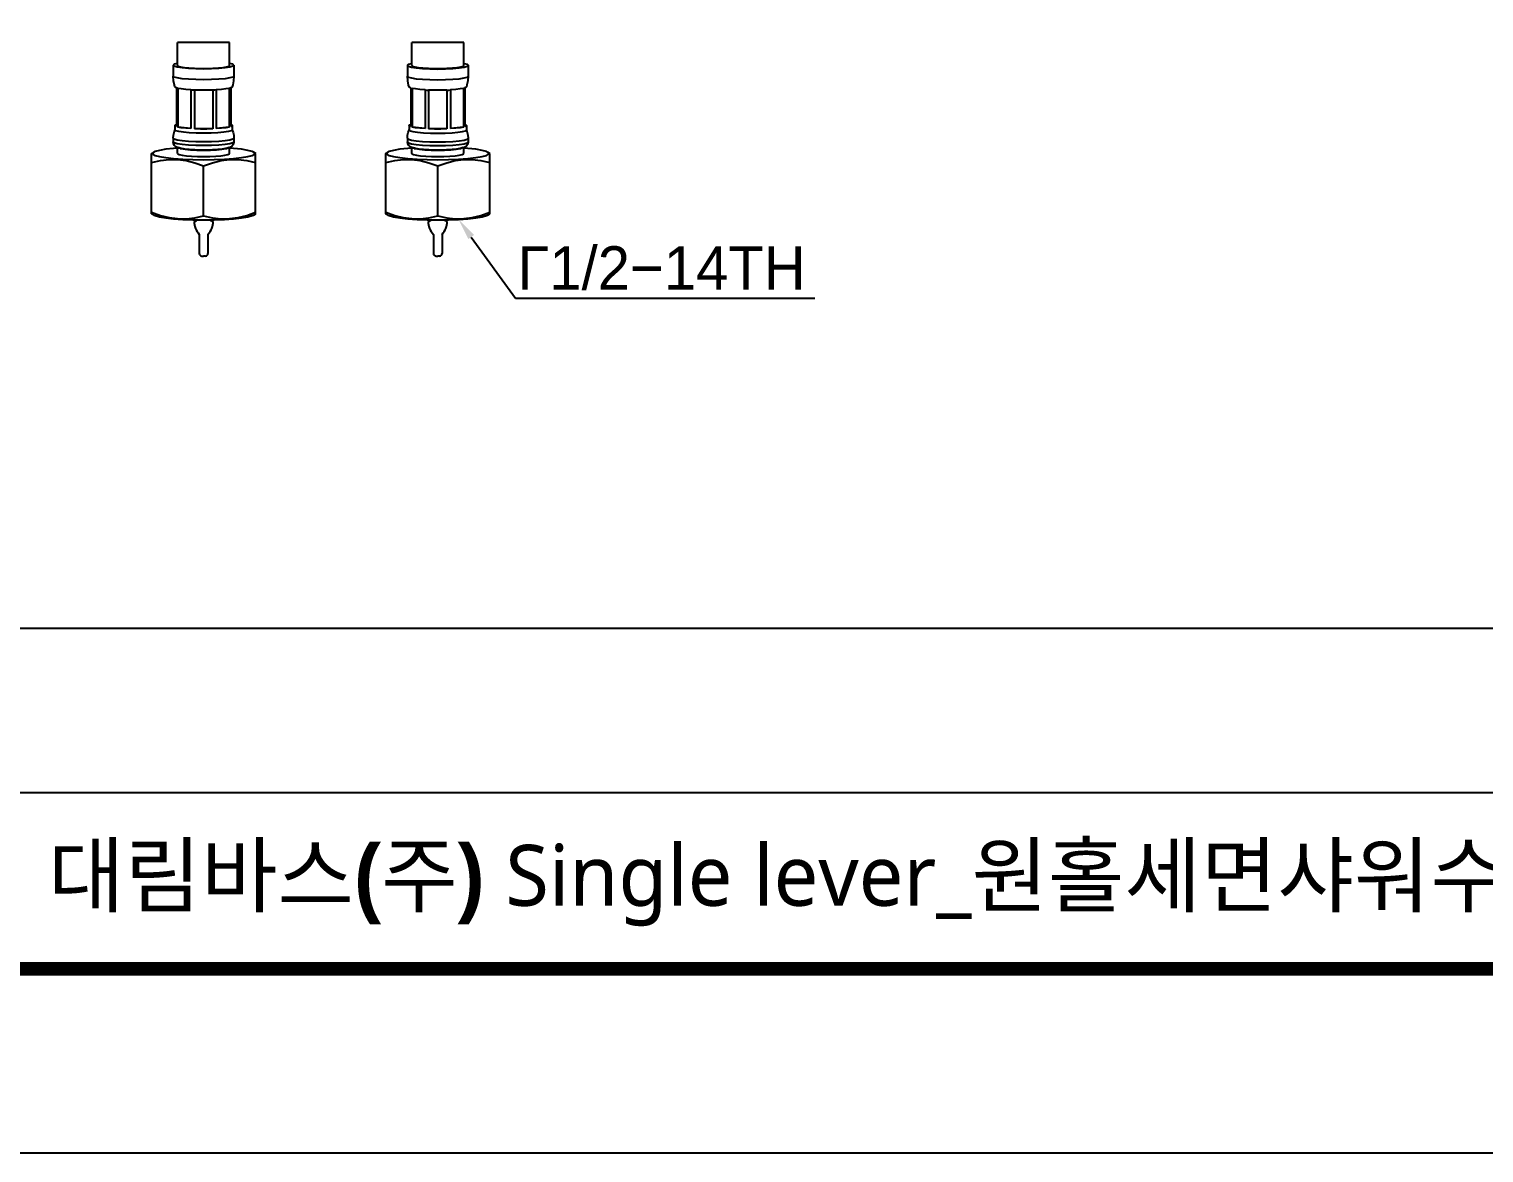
# Model space of a CAD drawing. Extents: x 0 to 1354, y 0 to 992.
# Drawn here: x 259.2 to 594.7, y 0 to 259.2 of the extents above; entities that cross this region are included whole.
import ezdxf
from ezdxf import colors
from ezdxf.entities.mleader import LeaderData, LeaderLine
from ezdxf.math import Vec2, Vec3

# ---------------------------------------------------------------- set-up
doc = ezdxf.new("R2010")
doc.units = 0
doc.header["$LTSCALE"] = 10
doc.header["$MEASUREMENT"] = 0
doc.layers.get('0').update_dxf_attribs({"linetype": 'CONTINUOUS'})
doc.layers.add('DEF_LAYER_ASSEM_MEMBER', color=7, linetype='CONTINUOUS')
doc.layers.add('치수선', color=7, linetype='CONTINUOUS', lineweight=20)
doc.styles.add('Daelim Dimension', font='NanumGothic.ttf')
doc.styles.get("Standard").update_dxf_attribs({"font": 'SYMBOL'})

msp = doc.modelspace()

# ---------------------------------------------------------------- linework, layer by layer
at = {"color": 7, "linetype": 'Continuous'}
for p, q in [((305.45, 256.17), (293.45, 256.17)), ((359.45, 256.17), (347.45, 256.17))]:
    msp.add_line(p, q, dxfattribs=at)
at = {"color": 7}
for p, q in [((297.25, 214.9), (297.45, 214.9)), ((301.65, 214.9), (301.45, 214.9)), ((351.25, 214.9), (351.45, 214.9)), ((355.65, 214.9), (355.45, 214.9)), ((298.45, 211.9), (298.45, 207.5)), ((300.45, 211.9), (300.45, 207.5)), ((352.45, 211.9), (352.45, 207.5)), ((354.45, 211.9), (354.45, 207.5)), ((299.05, 206.9), (299.45, 206.9)), ((299.85, 206.9), (299.45, 206.9)), ((353.05, 206.9), (353.45, 206.9)), ((353.85, 206.9), (353.45, 206.9))]:
    msp.add_line(p, q, dxfattribs=at)
at = {"color": 5, "lineweight": -3}
msp.add_line((21.77, 83.13), (1112.08, 83.13), dxfattribs=at)
at = {"lineweight": -3, "ltscale": 0.5}
msp.add_lwpolyline([(0, 0), (1354.08, 0), (1354.08, 992.16), (0, 992.16)], close=True, dxfattribs=at)
at = {"color": 5, "linetype": 'ByBlock', "lineweight": -3, "const_width": 3.12}
msp.add_lwpolyline([(21.77, 42.48), (1332.17, 42.48), (1332.17, 969.12), (21.77, 969.12)], close=True, dxfattribs=at)
at = {"color": 7}
for centre, radius, start, end in [((301.6, 214.9), 4.35, 180, 223.6028), ((297.45, 215.3), 0.4, 270, 348.5702), ((297.3, 214.9), 4.35, 316.3972, 0), ((301.45, 215.3), 0.4, 191.4298, 270), ((355.6, 214.9), 4.35, 180, 223.6028), ((351.45, 215.3), 0.4, 270, 348.5702), ((351.3, 214.9), 4.35, 316.3972, 0), ((355.45, 215.3), 0.4, 191.4298, 270), ((299.05, 207.5), 0.6, 180, 270), ((299.85, 207.5), 0.6, 270, 0), ((353.05, 207.5), 0.6, 180, 270), ((353.85, 207.5), 0.6, 270, 0)]:
    msp.add_arc(centre, radius, start, end, dxfattribs=at)
at = {"layer": 'DEF_LAYER_ASSEM_MEMBER', "color": 7, "linetype": 'Continuous'}
for p, q in [((293.45, 250.9), (293.45, 256.17)), ((305.45, 250.9), (305.45, 256.17)), ((347.45, 250.89), (347.45, 256.17)), ((359.45, 250.89), (359.45, 256.17)), ((292.69, 251.12), (292.45, 250.9)), ((292.45, 250.9), (292.45, 248.41)), ((292.69, 250.68), (292.45, 250.9)), ((292.53, 247.28), (292.45, 248.41)), ((293.38, 251.32), (292.69, 251.12)), ((293.38, 250.47), (292.69, 250.68)), ((293.45, 251.33), (293.38, 251.32)), ((294.5, 250.29), (293.38, 250.47)), ((293.45, 250.9), (293.62, 250.73)), ((293.62, 250.73), (294.13, 250.56)), ((294.13, 250.56), (294.96, 250.42)), ((295.95, 250.16), (294.5, 250.29)), ((294.96, 250.42), (296.04, 250.3)), ((297.64, 250.07), (295.95, 250.16)), ((296.04, 250.3), (297.32, 250.22)), ((297.32, 250.22), (298.72, 250.18)), ((299.45, 250.04), (297.64, 250.07)), ((298.72, 250.18), (300.17, 250.18)), ((301.26, 250.07), (299.45, 250.04)), ((300.17, 250.18), (301.57, 250.22)), ((302.95, 250.16), (301.26, 250.07)), ((301.57, 250.22), (302.86, 250.3)), ((302.86, 250.3), (303.94, 250.42)), ((304.4, 250.29), (302.95, 250.16)), ((303.94, 250.42), (304.76, 250.56)), ((305.51, 250.47), (304.4, 250.29)), ((304.76, 250.56), (305.27, 250.73)), ((305.27, 250.73), (305.45, 250.9)), ((305.51, 251.32), (305.45, 251.33)), ((306.21, 251.12), (305.51, 251.32)), ((306.21, 250.68), (305.51, 250.47)), ((306.45, 250.9), (306.21, 251.12)), ((306.45, 250.9), (306.21, 250.68)), ((306.45, 248.41), (306.37, 247.34)), ((306.45, 250.9), (306.45, 248.41)), ((346.45, 250.9), (346.69, 251.12)), ((346.45, 250.9), (346.45, 248.41)), ((346.45, 250.9), (346.69, 250.68)), ((346.53, 247.28), (346.45, 248.41)), ((346.69, 251.12), (347.38, 251.32)), ((346.69, 250.68), (347.38, 250.47)), ((347.38, 251.32), (347.45, 251.33)), ((347.38, 250.47), (348.5, 250.29)), ((347.45, 250.89), (347.62, 250.72)), ((347.62, 250.72), (348.13, 250.55)), ((348.13, 250.55), (348.96, 250.41)), ((348.5, 250.29), (349.95, 250.16)), ((348.96, 250.41), (350.04, 250.29)), ((349.95, 250.16), (351.64, 250.07)), ((350.04, 250.29), (351.32, 250.21)), ((351.32, 250.21), (352.72, 250.17)), ((351.64, 250.07), (353.45, 250.04)), ((352.72, 250.17), (354.17, 250.17)), ((353.45, 250.04), (355.26, 250.07)), ((354.17, 250.17), (355.57, 250.21)), ((355.26, 250.07), (356.95, 250.16)), ((355.57, 250.21), (356.86, 250.29)), ((356.86, 250.29), (357.94, 250.41)), ((356.95, 250.16), (358.4, 250.29)), ((357.94, 250.41), (358.76, 250.55)), ((358.4, 250.29), (359.51, 250.47)), ((358.76, 250.55), (359.27, 250.72)), ((359.27, 250.72), (359.45, 250.89)), ((359.45, 251.33), (359.51, 251.32)), ((359.51, 251.32), (360.21, 251.12)), ((359.51, 250.47), (360.21, 250.68)), ((360.21, 251.12), (360.45, 250.9)), ((360.21, 250.68), (360.45, 250.9)), ((360.45, 248.41), (360.37, 247.34)), ((360.45, 250.9), (360.45, 248.41)), ((292.73, 246.31), (292.53, 247.28)), ((292.85, 245.9), (292.73, 246.31)), ((292.94, 245.8), (292.85, 245.9)), ((293.2, 245.68), (292.94, 245.8)), ((293.2, 245.68), (293.2, 236.74)), ((293.35, 245.63), (293.2, 245.68)), ((293.52, 245.58), (293.35, 245.63)), ((293.52, 245.58), (293.52, 236.65)), ((294.3, 245.43), (293.52, 245.58)), ((295.32, 245.31), (294.3, 245.43)), ((296.53, 245.21), (295.32, 245.31)), ((296.53, 245.21), (296.53, 236.28)), ((296.92, 245.19), (296.53, 245.21)), ((297.33, 245.17), (296.92, 245.19)), ((297.33, 245.17), (297.33, 236.24)), ((298.73, 245.14), (297.33, 245.17)), ((300.17, 245.14), (298.73, 245.14)), ((301.57, 245.17), (300.17, 245.14)), ((301.98, 245.19), (301.57, 245.17)), ((301.57, 245.17), (301.57, 236.24)), ((302.37, 245.21), (301.98, 245.19)), ((303.58, 245.31), (302.37, 245.21)), ((302.37, 245.21), (302.37, 236.28)), ((304.59, 245.43), (303.58, 245.31)), ((305.36, 245.58), (304.59, 245.43)), ((305.54, 245.63), (305.36, 245.58)), ((305.36, 245.58), (305.36, 236.65)), ((305.7, 245.68), (305.54, 245.63)), ((305.96, 245.8), (305.7, 245.68)), ((305.7, 245.68), (305.7, 236.74)), ((306.04, 245.9), (305.96, 245.8)), ((306.19, 246.41), (306.04, 245.9)), ((306.37, 247.34), (306.19, 246.41)), ((346.73, 246.31), (346.53, 247.28)), ((346.85, 245.9), (346.73, 246.31)), ((346.94, 245.8), (346.85, 245.9)), ((347.2, 245.68), (346.94, 245.8)), ((347.2, 245.68), (347.2, 236.74)), ((347.2, 245.68), (347.35, 245.63)), ((347.35, 245.63), (347.53, 245.58)), ((347.53, 245.58), (347.53, 236.65)), ((348.3, 245.43), (347.53, 245.58)), ((349.31, 245.31), (348.3, 245.43)), ((350.52, 245.21), (349.31, 245.31)), ((350.52, 245.21), (350.52, 236.28)), ((350.52, 245.21), (350.92, 245.19)), ((350.92, 245.19), (351.33, 245.17)), ((351.33, 245.17), (351.33, 236.24)), ((352.73, 245.14), (351.33, 245.17)), ((354.17, 245.14), (352.73, 245.14)), ((355.57, 245.17), (354.17, 245.14)), ((355.57, 245.17), (355.97, 245.19)), ((355.57, 245.17), (355.57, 236.24)), ((355.97, 245.19), (356.36, 245.21)), ((357.58, 245.31), (356.36, 245.21)), ((356.36, 245.21), (356.36, 236.28)), ((358.59, 245.43), (357.58, 245.31)), ((359.37, 245.58), (358.59, 245.43)), ((359.37, 245.58), (359.55, 245.63)), ((359.37, 245.58), (359.37, 236.65)), ((359.55, 245.63), (359.7, 245.68)), ((359.96, 245.8), (359.7, 245.68)), ((359.7, 245.68), (359.7, 236.74)), ((360.04, 245.9), (359.96, 245.8)), ((360.19, 246.41), (360.04, 245.9)), ((360.37, 247.34), (360.19, 246.41)), ((292.49, 234.74), (292.63, 235.41)), ((292.63, 235.41), (292.84, 236.01)), ((292.85, 237), (292.94, 237.13)), ((292.85, 237), (292.85, 236.01)), ((292.94, 236.87), (292.85, 237)), ((293.07, 235.8), (292.85, 236.01)), ((292.94, 237.13), (293.2, 237.26)), ((293.2, 236.74), (292.94, 236.87)), ((293.73, 235.61), (293.07, 235.8)), ((296.53, 236.28), (293.52, 236.65)), ((294.3, 236.5), (293.52, 236.65)), ((294.78, 235.44), (293.73, 235.61)), ((295.32, 236.37), (294.3, 236.5)), ((296.15, 235.31), (294.78, 235.44)), ((296.53, 236.28), (295.32, 236.37)), ((297.74, 235.23), (296.15, 235.31)), ((301.57, 236.24), (297.33, 236.24)), ((298.73, 236.2), (297.33, 236.24)), ((299.45, 235.21), (297.74, 235.23)), ((300.17, 236.2), (298.73, 236.2)), ((301.16, 235.23), (299.45, 235.21)), ((301.57, 236.24), (300.17, 236.2)), ((302.75, 235.31), (301.16, 235.23)), ((305.36, 236.65), (302.37, 236.28)), ((303.58, 236.37), (302.37, 236.28)), ((304.11, 235.44), (302.75, 235.31)), ((304.59, 236.5), (303.58, 236.37)), ((305.16, 235.61), (304.11, 235.44)), ((305.36, 236.65), (304.59, 236.5)), ((305.82, 235.8), (305.16, 235.61)), ((305.7, 237.26), (305.96, 237.13)), ((305.96, 236.87), (305.7, 236.74)), ((306.05, 236.01), (305.82, 235.8)), ((305.96, 237.13), (306.05, 237)), ((306.05, 237), (305.96, 236.87)), ((306.05, 237), (306.05, 236.01)), ((306.05, 236.01), (306.26, 235.41)), ((306.26, 235.41), (306.4, 234.74)), ((346.49, 234.74), (346.63, 235.41)), ((346.63, 235.41), (346.84, 236.01)), ((346.85, 237), (346.94, 237.13)), ((346.85, 237), (346.85, 236.01)), ((346.94, 236.87), (346.85, 237)), ((346.85, 236.01), (347.07, 235.8)), ((346.94, 237.13), (347.2, 237.26)), ((347.2, 236.74), (346.94, 236.87)), ((347.07, 235.8), (347.73, 235.61)), ((350.52, 236.28), (347.53, 236.65)), ((348.3, 236.5), (347.53, 236.65)), ((347.73, 235.61), (348.78, 235.44)), ((349.31, 236.37), (348.3, 236.5)), ((348.78, 235.44), (350.15, 235.31)), ((350.52, 236.28), (349.31, 236.37)), ((350.15, 235.31), (351.74, 235.23)), ((355.57, 236.24), (351.33, 236.24)), ((352.73, 236.2), (351.33, 236.24)), ((351.74, 235.23), (353.45, 235.21)), ((354.17, 236.2), (352.73, 236.2)), ((353.45, 235.21), (355.16, 235.23)), ((355.57, 236.24), (354.17, 236.2)), ((355.16, 235.23), (356.75, 235.31)), ((359.37, 236.65), (356.36, 236.28)), ((357.58, 236.37), (356.36, 236.28)), ((356.75, 235.31), (358.11, 235.44)), ((358.59, 236.5), (357.58, 236.37)), ((358.11, 235.44), (359.16, 235.61)), ((359.37, 236.65), (358.59, 236.5)), ((359.16, 235.61), (359.82, 235.8)), ((359.7, 237.26), (359.96, 237.13)), ((359.96, 236.87), (359.7, 236.74)), ((359.82, 235.8), (360.05, 236.01)), ((359.96, 237.13), (360.05, 237)), ((360.05, 237), (359.96, 236.87)), ((360.05, 237), (360.05, 236.01)), ((360.05, 236.01), (360.26, 235.41)), ((360.26, 235.41), (360.4, 234.74)), ((290.7, 231.51), (289.25, 231.27)), ((292.52, 231.71), (290.7, 231.51)), ((292.45, 234.06), (292.49, 234.74)), ((292.45, 234.06), (292.45, 233.23)), ((292.53, 232.77), (292.45, 233.23)), ((293.47, 231.78), (292.52, 231.71)), ((292.75, 232.39), (292.53, 232.77)), ((293.06, 232.12), (292.75, 232.39)), ((293.39, 231.94), (293.06, 232.12)), ((293.75, 231.81), (293.39, 231.94)), ((293.45, 230.55), (293.45, 231.92)), ((293.82, 231.87), (293.65, 232.04)), ((294.2, 231.7), (293.75, 231.81)), ((294.31, 231.71), (293.82, 231.87)), ((294.01, 231.74), (294.25, 231.67)), ((294.78, 231.6), (294.2, 231.7)), ((294.25, 231.67), (295.2, 231.52)), ((295.11, 231.57), (294.31, 231.71)), ((295.54, 231.5), (294.78, 231.6)), ((296.15, 231.46), (295.11, 231.57)), ((295.2, 231.52), (296.45, 231.41)), ((296.52, 231.42), (295.54, 231.5)), ((303.3, 231.5), (302.16, 231.4)), ((302.45, 231.41), (303.69, 231.52)), ((303.79, 231.57), (302.74, 231.46)), ((304.15, 231.6), (303.3, 231.5)), ((303.69, 231.52), (304.64, 231.67)), ((304.58, 231.71), (303.79, 231.57)), ((304.79, 231.72), (304.15, 231.6)), ((305.08, 231.87), (304.58, 231.71)), ((304.64, 231.67), (304.85, 231.74)), ((305.27, 231.85), (304.79, 231.72)), ((305.25, 232.04), (305.08, 231.87)), ((305.68, 232.02), (305.27, 231.85)), ((306.37, 231.71), (305.43, 231.78)), ((305.45, 230.55), (305.45, 231.92)), ((306.06, 232.3), (305.68, 232.02)), ((306.35, 232.73), (306.06, 232.3)), ((306.45, 233.23), (306.35, 232.73)), ((308.2, 231.51), (306.37, 231.71)), ((306.4, 234.74), (306.45, 234.06)), ((306.45, 234.06), (306.45, 233.23)), ((309.65, 231.27), (308.2, 231.51)), ((344.7, 231.51), (343.25, 231.27)), ((346.52, 231.71), (344.7, 231.51)), ((346.45, 234.06), (346.49, 234.74)), ((346.45, 234.06), (346.45, 233.23)), ((346.53, 232.77), (346.45, 233.23)), ((347.47, 231.78), (346.52, 231.71)), ((346.75, 232.39), (346.53, 232.77)), ((347.06, 232.12), (346.75, 232.39)), ((347.39, 231.94), (347.06, 232.12)), ((347.75, 231.81), (347.39, 231.94)), ((347.45, 230.55), (347.45, 231.92)), ((347.82, 231.87), (347.65, 232.04)), ((348.2, 231.7), (347.75, 231.81)), ((348.31, 231.71), (347.82, 231.87)), ((348.01, 231.74), (348.25, 231.67)), ((348.78, 231.6), (348.2, 231.7)), ((348.25, 231.67), (349.2, 231.52)), ((349.11, 231.57), (348.31, 231.71)), ((349.54, 231.5), (348.78, 231.6)), ((350.15, 231.46), (349.11, 231.57)), ((349.2, 231.52), (350.45, 231.41)), ((350.52, 231.42), (349.54, 231.5)), ((357.3, 231.5), (356.16, 231.4)), ((356.45, 231.41), (357.69, 231.52)), ((357.79, 231.57), (356.74, 231.46)), ((358.15, 231.6), (357.3, 231.5)), ((357.69, 231.52), (358.64, 231.67)), ((358.58, 231.71), (357.79, 231.57)), ((358.79, 231.72), (358.15, 231.6)), ((359.08, 231.87), (358.58, 231.71)), ((358.64, 231.67), (358.85, 231.74)), ((359.27, 231.85), (358.79, 231.72)), ((359.25, 232.04), (359.08, 231.87)), ((359.68, 232.02), (359.27, 231.85)), ((360.37, 231.71), (359.43, 231.78)), ((359.45, 230.55), (359.45, 231.92)), ((360.06, 232.3), (359.68, 232.02)), ((360.35, 232.73), (360.06, 232.3)), ((360.45, 233.23), (360.35, 232.73)), ((362.2, 231.51), (360.37, 231.71)), ((360.4, 234.74), (360.45, 234.06)), ((360.45, 234.06), (360.45, 233.23)), ((363.65, 231.27), (362.2, 231.51)), ((287.42, 230.56), (287.94, 230.86)), ((287.45, 216.63), (287.45, 230.58)), ((287.45, 228.51), (289.51, 228.96)), ((287.94, 230.86), (287.73, 230.7)), ((287.73, 230.7), (287.73, 230.4)), ((287.73, 230.4), (288.25, 230.11)), ((288.25, 230.99), (287.94, 230.86)), ((289.25, 231.27), (288.25, 230.99)), ((288.25, 230.11), (289.25, 229.83)), ((289.25, 229.83), (290.7, 229.59)), ((289.51, 228.96), (291.49, 229.17)), ((290.7, 229.59), (292.52, 229.39)), ((291.49, 229.17), (293.45, 229.16)), ((292.52, 229.39), (294.66, 229.24)), ((293.45, 230.55), (293.49, 230.46)), ((293.45, 229.16), (295.41, 228.9)), ((293.49, 230.46), (293.84, 230.29)), ((293.84, 230.29), (294.51, 230.14)), ((294.51, 230.14), (295.47, 230)), ((294.66, 229.24), (297, 229.15)), ((295.41, 228.9), (297.39, 228.4)), ((295.47, 230), (296.66, 229.9)), ((297.39, 231.38), (296.15, 231.46)), ((296.45, 231.41), (297.89, 231.33)), ((297.77, 231.35), (296.52, 231.42)), ((296.66, 229.9), (298.01, 229.84)), ((297, 229.15), (299.45, 229.12)), ((298.75, 231.34), (297.39, 231.38)), ((297.39, 228.4), (299.45, 227.67)), ((299.25, 231.32), (297.77, 231.35)), ((297.89, 231.33), (299.45, 231.31)), ((298.01, 229.84), (299.45, 229.82)), ((300.15, 231.34), (298.75, 231.34)), ((300.75, 231.34), (299.25, 231.32)), ((299.45, 231.31), (301, 231.33)), ((299.45, 229.82), (300.88, 229.84)), ((299.45, 229.12), (301.9, 229.15)), ((299.45, 227.67), (301.51, 228.4)), ((301.5, 231.38), (300.15, 231.34)), ((302.16, 231.4), (300.75, 231.34)), ((300.88, 229.84), (302.24, 229.9)), ((301, 231.33), (302.45, 231.41)), ((302.74, 231.46), (301.5, 231.38)), ((301.51, 228.4), (303.49, 228.9)), ((301.9, 229.15), (304.24, 229.24)), ((302.24, 229.9), (303.43, 230)), ((303.43, 230), (304.38, 230.14)), ((303.49, 228.9), (305.45, 229.16)), ((304.24, 229.24), (306.37, 229.39)), ((304.38, 230.14), (305.06, 230.29)), ((305.06, 230.29), (305.4, 230.46)), ((305.4, 230.46), (305.45, 230.55)), ((305.45, 229.16), (307.41, 229.17)), ((306.37, 229.39), (308.2, 229.59)), ((307.41, 229.17), (309.38, 228.96)), ((308.2, 229.59), (309.65, 229.83)), ((309.38, 228.96), (311.45, 228.51)), ((310.65, 230.99), (309.65, 231.27)), ((309.65, 229.83), (310.65, 230.11)), ((310.95, 230.86), (310.65, 230.99)), ((310.65, 230.11), (311.16, 230.4)), ((311.48, 230.56), (310.95, 230.86)), ((311.16, 230.7), (310.95, 230.86)), ((311.16, 230.4), (311.16, 230.7)), ((311.45, 216.63), (311.45, 230.58)), ((341.42, 230.56), (341.94, 230.86)), ((341.45, 216.63), (341.45, 230.58)), ((341.45, 228.51), (343.51, 228.96)), ((341.94, 230.86), (341.73, 230.7)), ((341.73, 230.7), (341.73, 230.4)), ((341.73, 230.4), (342.25, 230.11)), ((342.25, 230.99), (341.94, 230.86)), ((343.25, 231.27), (342.25, 230.99)), ((342.25, 230.11), (343.25, 229.83)), ((343.25, 229.83), (344.7, 229.59)), ((343.51, 228.96), (345.49, 229.17)), ((344.7, 229.59), (346.52, 229.39)), ((345.49, 229.17), (347.45, 229.16)), ((346.52, 229.39), (348.66, 229.24)), ((347.45, 230.55), (347.49, 230.46)), ((347.45, 229.16), (349.41, 228.9)), ((347.49, 230.46), (347.84, 230.29)), ((347.84, 230.29), (348.51, 230.14)), ((348.51, 230.14), (349.47, 230)), ((348.66, 229.24), (351, 229.15)), ((349.41, 228.9), (351.39, 228.4)), ((349.47, 230), (350.66, 229.9)), ((351.39, 231.38), (350.15, 231.46)), ((350.45, 231.41), (351.89, 231.33)), ((351.77, 231.35), (350.52, 231.42)), ((350.66, 229.9), (352.01, 229.84)), ((351, 229.15), (353.45, 229.12)), ((352.75, 231.34), (351.39, 231.38)), ((351.39, 228.4), (353.45, 227.67)), ((353.25, 231.32), (351.77, 231.35)), ((351.89, 231.33), (353.45, 231.31)), ((352.01, 229.84), (353.45, 229.82)), ((354.15, 231.34), (352.75, 231.34)), ((354.75, 231.34), (353.25, 231.32)), ((353.45, 231.31), (355, 231.33)), ((353.45, 229.82), (354.88, 229.84)), ((353.45, 229.12), (355.9, 229.15)), ((353.45, 227.67), (355.51, 228.4)), ((355.5, 231.38), (354.15, 231.34)), ((356.16, 231.4), (354.75, 231.34)), ((354.88, 229.84), (356.24, 229.9)), ((355, 231.33), (356.45, 231.41)), ((356.74, 231.46), (355.5, 231.38)), ((355.51, 228.4), (357.49, 228.9)), ((355.9, 229.15), (358.24, 229.24)), ((356.24, 229.9), (357.43, 230)), ((357.43, 230), (358.38, 230.14)), ((357.49, 228.9), (359.45, 229.16)), ((358.24, 229.24), (360.37, 229.39)), ((358.38, 230.14), (359.06, 230.29)), ((359.06, 230.29), (359.4, 230.46)), ((359.4, 230.46), (359.45, 230.55)), ((359.45, 229.16), (361.41, 229.17)), ((360.37, 229.39), (362.2, 229.59)), ((361.41, 229.17), (363.38, 228.96)), ((362.2, 229.59), (363.65, 229.83)), ((363.38, 228.96), (365.45, 228.51)), ((364.65, 230.99), (363.65, 231.27)), ((363.65, 229.83), (364.65, 230.11)), ((364.95, 230.86), (364.65, 230.99)), ((364.65, 230.11), (365.16, 230.4)), ((365.48, 230.56), (364.95, 230.86)), ((365.16, 230.7), (364.95, 230.86)), ((365.16, 230.4), (365.16, 230.7)), ((365.45, 216.63), (365.45, 230.58)), ((299.45, 216.16), (299.45, 227.67)), ((353.45, 216.16), (353.45, 227.67)), ((287.94, 216.35), (287.42, 216.64)), ((287.45, 217), (289.51, 216.27)), ((287.94, 216.35), (288.25, 216.21)), ((288.25, 216.21), (289.25, 215.94)), ((289.25, 215.94), (290.7, 215.69)), ((289.51, 216.27), (291.49, 215.78)), ((290.7, 215.69), (292.52, 215.49)), ((291.49, 215.78), (293.45, 215.52)), ((292.52, 215.49), (294.66, 215.34)), ((293.45, 215.52), (295.41, 215.5)), ((294.66, 215.34), (297, 215.25)), ((295.41, 215.5), (297.39, 215.72)), ((297, 215.25), (299.45, 215.22)), ((297.39, 215.72), (299.45, 216.16)), ((299.45, 216.16), (301.51, 215.72)), ((299.45, 215.22), (301.9, 215.25)), ((301.51, 215.72), (303.49, 215.5)), ((301.9, 215.25), (304.24, 215.34)), ((303.49, 215.5), (305.45, 215.52)), ((304.24, 215.34), (306.37, 215.49)), ((305.45, 215.52), (307.41, 215.78)), ((306.37, 215.49), (308.2, 215.69)), ((307.41, 215.78), (309.38, 216.27)), ((308.2, 215.69), (309.65, 215.94)), ((309.38, 216.27), (311.45, 217)), ((309.65, 215.94), (310.65, 216.21)), ((310.65, 216.21), (310.95, 216.35)), ((310.95, 216.35), (311.48, 216.64)), ((341.94, 216.35), (341.42, 216.64)), ((341.45, 217), (343.51, 216.27)), ((341.94, 216.35), (342.25, 216.21)), ((342.25, 216.21), (343.25, 215.94)), ((343.25, 215.94), (344.7, 215.69)), ((343.51, 216.27), (345.49, 215.78)), ((344.7, 215.69), (346.52, 215.49)), ((345.49, 215.78), (347.45, 215.52)), ((346.52, 215.49), (348.66, 215.34)), ((347.45, 215.52), (349.41, 215.5)), ((348.66, 215.34), (351, 215.25)), ((349.41, 215.5), (351.39, 215.72)), ((351, 215.25), (353.45, 215.22)), ((351.39, 215.72), (353.45, 216.16)), ((353.45, 216.16), (355.51, 215.72)), ((353.45, 215.22), (355.9, 215.25)), ((355.51, 215.72), (357.49, 215.5)), ((355.9, 215.25), (358.24, 215.34)), ((357.49, 215.5), (359.45, 215.52)), ((358.24, 215.34), (360.37, 215.49)), ((359.45, 215.52), (361.41, 215.78)), ((360.37, 215.49), (362.2, 215.69)), ((361.41, 215.78), (363.38, 216.27)), ((362.2, 215.69), (363.65, 215.94)), ((363.38, 216.27), (365.45, 217)), ((363.65, 215.94), (364.65, 216.21)), ((364.65, 216.21), (364.95, 216.35)), ((364.95, 216.35), (365.48, 216.64))]:
    msp.add_line(p, q, dxfattribs=at)
at = {"layer": 'DEF_LAYER_ASSEM_MEMBER', "color": 9, "linetype": 'Continuous'}
for p, q in [((292.69, 248.19), (292.45, 248.41)), ((306.45, 248.41), (306.21, 248.19)), ((346.45, 248.41), (346.69, 248.19)), ((360.21, 248.19), (360.45, 248.41)), ((293.38, 247.99), (292.69, 248.19)), ((294.5, 247.81), (293.38, 247.99)), ((295.95, 247.68), (294.5, 247.81)), ((297.64, 247.59), (295.95, 247.68)), ((299.45, 247.56), (297.64, 247.59)), ((301.26, 247.59), (299.45, 247.56)), ((302.95, 247.68), (301.26, 247.59)), ((304.4, 247.81), (302.95, 247.68)), ((305.51, 247.99), (304.4, 247.81)), ((306.21, 248.19), (305.51, 247.99)), ((346.69, 248.19), (347.38, 247.99)), ((347.38, 247.99), (348.5, 247.81)), ((348.5, 247.81), (349.95, 247.68)), ((349.95, 247.68), (351.64, 247.59)), ((351.64, 247.59), (353.45, 247.56)), ((353.45, 247.56), (355.26, 247.59)), ((355.26, 247.59), (356.95, 247.68)), ((356.95, 247.68), (358.4, 247.81)), ((358.4, 247.81), (359.51, 247.99)), ((359.51, 247.99), (360.21, 248.19)), ((292.69, 233.84), (292.45, 234.06)), ((292.69, 233.01), (292.45, 233.23)), ((293.38, 233.64), (292.69, 233.84)), ((293.38, 232.8), (292.69, 233.01)), ((294.5, 233.46), (293.38, 233.64)), ((294.5, 232.63), (293.38, 232.8)), ((295.95, 233.33), (294.5, 233.46)), ((295.95, 232.49), (294.5, 232.63)), ((297.64, 233.24), (295.95, 233.33)), ((297.64, 232.41), (295.95, 232.49)), ((299.45, 233.21), (297.64, 233.24)), ((299.45, 232.38), (297.64, 232.41)), ((301.26, 233.24), (299.45, 233.21)), ((301.26, 232.41), (299.45, 232.38)), ((302.95, 233.33), (301.26, 233.24)), ((302.95, 232.49), (301.26, 232.41)), ((304.4, 233.46), (302.95, 233.33)), ((304.4, 232.63), (302.95, 232.49)), ((305.51, 233.64), (304.4, 233.46)), ((305.51, 232.8), (304.4, 232.63)), ((306.21, 233.84), (305.51, 233.64)), ((306.21, 233.01), (305.51, 232.8)), ((306.45, 234.06), (306.21, 233.84)), ((306.45, 233.23), (306.21, 233.01)), ((346.45, 234.06), (346.69, 233.84)), ((346.45, 233.23), (346.69, 233.01)), ((346.69, 233.84), (347.38, 233.64)), ((346.69, 233.01), (347.38, 232.8)), ((347.38, 233.64), (348.5, 233.46)), ((347.38, 232.8), (348.5, 232.63)), ((348.5, 233.46), (349.95, 233.33)), ((348.5, 232.63), (349.95, 232.49)), ((349.95, 233.33), (351.64, 233.24)), ((349.95, 232.49), (351.64, 232.41)), ((351.64, 233.24), (353.45, 233.21)), ((351.64, 232.41), (353.45, 232.38)), ((353.45, 233.21), (355.26, 233.24)), ((353.45, 232.38), (355.26, 232.41)), ((355.26, 233.24), (356.95, 233.33)), ((355.26, 232.41), (356.95, 232.49)), ((356.95, 233.33), (358.4, 233.46)), ((356.95, 232.49), (358.4, 232.63)), ((358.4, 233.46), (359.51, 233.64)), ((358.4, 232.63), (359.51, 232.8)), ((359.51, 233.64), (360.21, 233.84)), ((359.51, 232.8), (360.21, 233.01)), ((360.21, 233.84), (360.45, 234.06)), ((360.21, 233.01), (360.45, 233.23))]:
    msp.add_line(p, q, dxfattribs=at)
at = {"layer": '치수선', "lineweight": -3}
msp.add_line((949.7, 120.98), (172.74, 120.98), dxfattribs=at)

# ---------------------------------------------------------------- texts
at = {"color": 2, "lineweight": -3, "insert": (263.58, 71.06), "char_height": 14.0538, "width": 701.9721, "attachment_point": 1, "style": 'Daelim Dimension'}
msp.add_mtext('{\\fPretendard Variable SemiBold|b0|i0|c129|p2;대림바스(주)} Single lever_원홀세면샤워수전_PL B3316', dxfattribs=at)

# ---------------------------------------------------------------- leaders
at = {"lineweight": -3, "ltscale": 0.5}
ml = msp.add_multileader_mtext('Standard', dxfattribs=at)
ml.set_content('G1/2-14TH', color=256)
ml.set_leader_properties(color=5)
ml.build(insert=Vec2(0, 0))
ml.multileader.update_dxf_attribs({"text_left_attachment_type": 6, "text_right_attachment_type": 6, "dogleg_length": 0.36, "arrow_head_size": 5})
ctx = ml.context
ctx.base_point, ctx.char_height, ctx.arrow_head_size, ctx.landing_gap_size, ctx.plane_origin = Vec3(371.73, 197.15), 10, 5, 0.09, Vec3(356.19, 223.26)
ctx.left_attachment, ctx.right_attachment = 6, 6
notes = []
notes.append((ctx, [(0, (1, 1, 0), (371.37, 197.15), (1, 0), 0.36, [(0, [(358.24, 215.34)], 0, [])])]))
ctx.mtext.insert, ctx.mtext.flow_direction = Vec3(371.82, 209.15), 5
for ctx, leaders in notes:
    for number, flags, end, landing, length, lines in leaders:
        leader = LeaderData()
        leader.index, (leader.has_last_leader_line, leader.has_dogleg_vector, leader.attachment_direction) = number, flags
        leader.last_leader_point, leader.dogleg_vector, leader.dogleg_length = Vec3(end), Vec3(landing), length
        for number, points, colour, breaks in lines:
            line = LeaderLine()
            line.index, line.vertices, line.color, line.breaks = number, Vec3.list(points), colors.encode_raw_color(colour), breaks
            leader.lines.append(line)
        ctx.leaders.append(leader)

doc.saveas('drawing.dxf')
